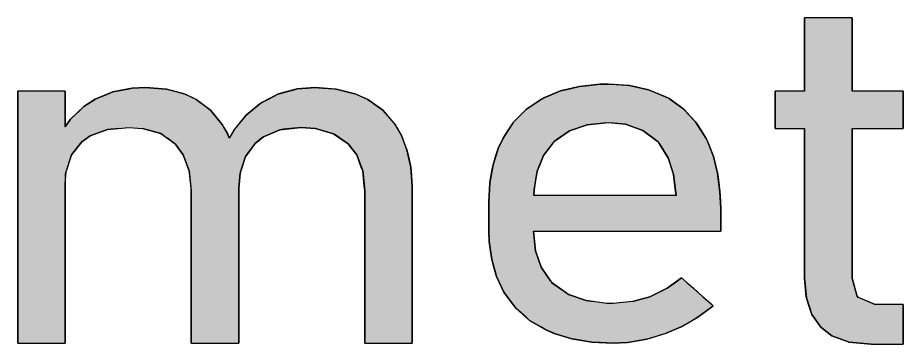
# Model space of a CAD drawing. Extents: x -2905 to 5507, y 1609 to 5809.
# Drawn here: x 5085.01 to 5112.85, y 1813.91 to 1824.19 of the extents above; entities that cross this region are included whole.
import ezdxf

# ---------------------------------------------------------------- set-up
doc = ezdxf.new("R2010")
doc.units = 0
doc.header["$MEASUREMENT"] = 0
doc.layers.get('0').update_dxf_attribs({"linetype": 'CONTINUOUS'})

# ---------------------------------------------------------------- blocks, each defined once
blk = doc.blocks.new('*U112')
at = {"color": 8, "linetype": 'Continuous'}
for p, q in [((227.601, -62.068), (227.601, -59.755)), ((229.096, -59.755), (229.096, -62.068)), ((226.684, -63.243), (226.684, -62.068)), ((230.708, -62.068), (230.708, -63.243)), ((227.601, -67.949), (227.601, -63.243)), ((229.096, -63.243), (229.096, -67.949)), ((227.659, -68.541), (227.601, -67.949)), ((229.096, -67.949), (229.257, -68.541)), ((227.663, -68.577), (227.659, -68.541)), ((227.728, -68.78), (227.663, -68.577)), ((229.257, -68.541), (229.343, -68.577)), ((229.343, -68.577), (229.822, -68.78)), ((227.829, -69.094), (227.728, -68.78)), ((230.708, -68.78), (230.708, -69.094)), ((228.112, -69.5), (227.829, -69.094)), ((230.708, -69.094), (230.708, -69.5)), ((228.462, -69.77), (228.112, -69.5)), ((230.708, -69.5), (230.708, -69.77)), ((229.004, -69.967), (228.462, -69.77)), ((230.708, -69.77), (230.708, -69.967)), ((229.693, -70.035), (229.004, -69.967)), ((230.708, -69.967), (230.708, -70.035))]:
    blk.add_line(p, q, dxfattribs=at)
at = {"color": 8, "linetype": 'Continuous', "extrusion": (0, 0, -1)}
for points in [[(-227.601, -59.755), (-229.096, -62.068), (-227.601, -62.068)], [(-227.601, -59.755), (-229.096, -59.755), (-229.096, -62.068)], [(-226.684, -62.068), (-230.708, -63.243), (-226.684, -63.243)], [(-226.684, -62.068), (-230.708, -62.068), (-230.708, -63.243)], [(-227.601, -63.243), (-229.096, -67.949), (-227.601, -67.949)], [(-227.601, -63.243), (-229.096, -63.243), (-229.096, -67.949)], [(-227.601, -67.949), (-229.257, -68.541), (-227.659, -68.541)], [(-227.601, -67.949), (-229.096, -67.949), (-229.257, -68.541)], [(-227.659, -68.541), (-229.343, -68.577), (-227.663, -68.577)], [(-227.659, -68.541), (-229.257, -68.541), (-229.343, -68.577)], [(-227.663, -68.577), (-229.822, -68.78), (-227.728, -68.78)], [(-227.663, -68.577), (-229.343, -68.577), (-229.822, -68.78)], [(-227.728, -68.78), (-230.708, -69.094), (-227.829, -69.094)], [(-227.728, -68.78), (-230.708, -68.78), (-230.708, -69.094)], [(-227.829, -69.094), (-230.708, -69.5), (-228.112, -69.5)], [(-227.829, -69.094), (-230.708, -69.094), (-230.708, -69.5)], [(-228.112, -69.5), (-230.708, -69.77), (-228.462, -69.77)], [(-228.112, -69.5), (-230.708, -69.5), (-230.708, -69.77)], [(-228.462, -69.77), (-230.708, -69.967), (-229.004, -69.967)], [(-228.462, -69.77), (-230.708, -69.77), (-230.708, -69.967)], [(-229.004, -69.967), (-230.708, -70.035), (-229.693, -70.035)], [(-229.004, -69.967), (-230.708, -69.967), (-230.708, -70.035)]]:
    blk.add_solid(points, dxfattribs=at)
blk = doc.blocks.new('*U113')
at = {"color": 8, "linetype": 'Continuous'}
for p, q in [((219.494, -62.242), (219.935, -62.057)), ((219.935, -62.057), (220.089, -62.02)), ((220.089, -62.02), (220.526, -61.916)), ((220.526, -61.916), (220.822, -61.885)), ((220.822, -61.885), (221.178, -61.848)), ((221.178, -61.848), (221.437, -61.842)), ((221.437, -61.842), (221.531, -61.848)), ((221.531, -61.848), (222.101, -61.885)), ((222.101, -61.885), (222.237, -61.916)), ((222.237, -61.916), (222.698, -62.02)), ((222.698, -62.02), (222.787, -62.057)), ((222.787, -62.057), (223.233, -62.242)), ((218.862, -62.636), (219.339, -62.316)), ((219.339, -62.316), (219.372, -62.297)), ((219.372, -62.297), (219.406, -62.279)), ((219.406, -62.279), (219.494, -62.242)), ((223.233, -62.242), (223.307, -62.279)), ((223.307, -62.279), (223.344, -62.297)), ((223.344, -62.297), (223.369, -62.316)), ((223.369, -62.316), (223.805, -62.636)), ((218.853, -62.642), (218.862, -62.636)), ((223.805, -62.636), (223.811, -62.642)), ((218.446, -63.054), (218.853, -62.642)), ((223.811, -62.642), (224.193, -63.054)), ((218.279, -63.312), (218.402, -63.122)), ((218.402, -63.122), (218.442, -63.06)), ((218.442, -63.06), (218.446, -63.054)), ((220.772, -63.122), (220.218, -63.312)), ((221.376, -63.06), (220.772, -63.122)), ((221.972, -63.109), (221.496, -63.06)), ((222.525, -63.3), (221.972, -63.109)), ((224.193, -63.054), (224.199, -63.06)), ((224.199, -63.06), (224.23, -63.109)), ((224.23, -63.109), (224.35, -63.3)), ((218.127, -63.546), (218.279, -63.312)), ((220.218, -63.312), (219.879, -63.546)), ((222.862, -63.559), (222.525, -63.3)), ((224.35, -63.3), (224.513, -63.559)), ((217.973, -63.872), (218.079, -63.646)), ((218.079, -63.646), (218.127, -63.546)), ((219.734, -63.646), (219.565, -63.872)), ((219.879, -63.546), (219.734, -63.646)), ((222.975, -63.645), (222.862, -63.559)), ((223.009, -63.671), (222.975, -63.645)), ((223.29, -64.125), (223.009, -63.671)), ((224.513, -63.559), (224.556, -63.645)), ((224.556, -63.645), (224.566, -63.671)), ((224.566, -63.671), (224.74, -64.125)), ((217.903, -64.094), (217.973, -63.872)), ((219.565, -63.872), (219.4, -64.094)), ((217.813, -64.383), (217.903, -64.094)), ((219.4, -64.094), (219.281, -64.383)), ((223.313, -64.161), (223.29, -64.125)), ((223.471, -64.647), (223.313, -64.161)), ((224.74, -64.125), (224.749, -64.161)), ((224.749, -64.161), (224.869, -64.647)), ((217.714, -64.943), (217.777, -64.586)), ((217.777, -64.586), (217.813, -64.383)), ((219.197, -64.586), (219.137, -64.943)), ((219.281, -64.383), (219.197, -64.586)), ((223.485, -64.691), (223.471, -64.647)), ((223.549, -65.226), (223.485, -64.691)), ((224.869, -64.647), (224.875, -64.691)), ((224.875, -64.691), (224.943, -65.226)), ((217.701, -65.17), (217.714, -64.943)), ((219.137, -64.943), (219.099, -65.17)), ((217.677, -65.558), (217.69, -65.349)), ((217.69, -65.349), (217.701, -65.17)), ((219.099, -65.17), (219.092, -65.349)), ((223.563, -65.349), (223.549, -65.226)), ((224.943, -65.226), (224.949, -65.349)), ((224.949, -65.349), (224.959, -65.558)), ((217.677, -65.761), (217.677, -65.558)), ((224.959, -65.558), (224.968, -65.761)), ((217.677, -66.45), (217.677, -65.761)), ((224.968, -65.761), (224.968, -66.45)), ((217.678, -66.475), (217.677, -66.45)), ((217.69, -66.795), (217.678, -66.475)), ((219.086, -66.475), (219.118, -66.795)), ((224.968, -66.45), (224.968, -66.475)), ((217.731, -67.09), (217.69, -66.795)), ((219.118, -66.795), (219.148, -67.09)), ((217.77, -67.367), (217.731, -67.09)), ((219.148, -67.09), (219.243, -67.367)), ((217.837, -67.607), (217.77, -67.367)), ((219.243, -67.367), (219.326, -67.607)), ((217.917, -67.896), (217.837, -67.607)), ((219.326, -67.607), (219.525, -67.896)), ((218.014, -68.097), (217.917, -67.896)), ((219.525, -67.896), (219.663, -68.097)), ((218.145, -68.37), (218.014, -68.097)), ((219.663, -68.097), (220.055, -68.37)), ((223.288, -68.271), (223.528, -68.097)), ((223.528, -68.097), (223.737, -67.945)), ((223.737, -67.945), (223.911, -68.097)), ((223.911, -68.097), (224.109, -68.271)), ((218.176, -68.425), (218.145, -68.37)), ((218.203, -68.462), (218.176, -68.425)), ((218.351, -68.659), (218.203, -68.462)), ((220.055, -68.37), (220.134, -68.425)), ((220.134, -68.425), (220.188, -68.462)), ((220.188, -68.462), (220.741, -68.659)), ((222.735, -68.536), (223.288, -68.271)), ((224.109, -68.271), (224.411, -68.536)), ((218.374, -68.69), (218.351, -68.659)), ((218.427, -68.76), (218.374, -68.69)), ((218.471, -68.819), (218.427, -68.76)), ((220.741, -68.659), (220.972, -68.69)), ((222.199, -68.69), (222.735, -68.536)), ((224.411, -68.536), (224.587, -68.69)), ((224.587, -68.69), (224.667, -68.76)), ((224.667, -68.76), (224.734, -68.819)), ((218.526, -68.893), (218.471, -68.819)), ((218.848, -69.182), (218.526, -68.893)), ((224.637, -68.893), (224.254, -69.182)), ((224.734, -68.819), (224.637, -68.893)), ((218.957, -69.28), (218.848, -69.182)), ((219.316, -69.489), (218.957, -69.28)), ((224.085, -69.28), (223.725, -69.489)), ((224.254, -69.182), (224.085, -69.28)), ((219.474, -69.582), (219.316, -69.489)), ((219.718, -69.686), (219.474, -69.582)), ((223.506, -69.582), (223.258, -69.686)), ((223.725, -69.489), (223.506, -69.582)), ((219.732, -69.692), (219.718, -69.686)), ((220.292, -69.865), (219.732, -69.692)), ((220.365, -69.877), (220.292, -69.865)), ((222.688, -69.865), (222.649, -69.877)), ((223.238, -69.692), (222.688, -69.865)), ((223.258, -69.686), (223.238, -69.692)), ((220.914, -69.969), (220.365, -69.877)), ((221.184, -69.982), (220.914, -69.969)), ((221.59, -70), (221.184, -69.982)), ((222.039, -69.982), (221.59, -70)), ((222.111, -69.969), (222.039, -69.982)), ((222.649, -69.877), (222.111, -69.969))]:
    blk.add_line(p, q, dxfattribs=at)
at = {"color": 8, "linetype": 'Continuous', "extrusion": (0, 0, -1)}
for points in [[(-219.935, -62.057), (-223.233, -62.242), (-219.494, -62.242)], [(-220.089, -62.02), (-222.787, -62.057), (-219.935, -62.057)], [(-219.935, -62.057), (-222.787, -62.057), (-223.233, -62.242)], [(-220.526, -61.916), (-222.698, -62.02), (-220.089, -62.02)], [(-220.089, -62.02), (-222.698, -62.02), (-222.787, -62.057)], [(-220.822, -61.885), (-222.237, -61.916), (-220.526, -61.916)], [(-220.526, -61.916), (-222.237, -61.916), (-222.698, -62.02)], [(-221.178, -61.848), (-222.101, -61.885), (-220.822, -61.885)], [(-220.822, -61.885), (-222.101, -61.885), (-222.237, -61.916)], [(-221.437, -61.842), (-221.531, -61.848), (-221.178, -61.848)], [(-221.178, -61.848), (-221.531, -61.848), (-222.101, -61.885)], [(-219.339, -62.316), (-223.805, -62.636), (-218.862, -62.636)], [(-219.372, -62.297), (-223.369, -62.316), (-219.339, -62.316)], [(-219.339, -62.316), (-223.369, -62.316), (-223.805, -62.636)], [(-219.406, -62.279), (-223.344, -62.297), (-219.372, -62.297)], [(-219.372, -62.297), (-223.344, -62.297), (-223.369, -62.316)], [(-219.494, -62.242), (-223.307, -62.279), (-219.406, -62.279)], [(-219.406, -62.279), (-223.307, -62.279), (-223.344, -62.297)], [(-219.494, -62.242), (-223.233, -62.242), (-223.307, -62.279)], [(-218.862, -62.636), (-223.811, -62.642), (-218.853, -62.642)], [(-218.862, -62.636), (-223.805, -62.636), (-223.811, -62.642)], [(-218.853, -62.642), (-224.193, -63.054), (-218.446, -63.054)], [(-218.853, -62.642), (-223.811, -62.642), (-224.193, -63.054)], [(-218.402, -63.122), (-220.218, -63.312), (-218.279, -63.312)], [(-218.442, -63.06), (-220.772, -63.122), (-218.402, -63.122)], [(-218.402, -63.122), (-220.772, -63.122), (-220.218, -63.312)], [(-218.446, -63.054), (-221.376, -63.06), (-218.442, -63.06)], [(-218.442, -63.06), (-221.376, -63.06), (-220.772, -63.122)], [(-218.446, -63.054), (-221.437, -63.054), (-221.376, -63.06)], [(-221.437, -63.054), (-224.199, -63.06), (-221.496, -63.06)], [(-221.437, -63.054), (-224.193, -63.054), (-224.199, -63.06)], [(-221.496, -63.06), (-224.23, -63.109), (-221.972, -63.109)], [(-221.496, -63.06), (-224.199, -63.06), (-224.23, -63.109)], [(-221.972, -63.109), (-224.35, -63.3), (-222.525, -63.3)], [(-221.972, -63.109), (-224.23, -63.109), (-224.35, -63.3)], [(-218.279, -63.312), (-219.879, -63.546), (-218.127, -63.546)], [(-218.279, -63.312), (-220.218, -63.312), (-219.879, -63.546)], [(-222.525, -63.3), (-224.513, -63.559), (-222.862, -63.559)], [(-222.525, -63.3), (-224.35, -63.3), (-224.513, -63.559)], [(-218.079, -63.646), (-219.565, -63.872), (-217.973, -63.872)], [(-218.127, -63.546), (-219.734, -63.646), (-218.079, -63.646)], [(-218.079, -63.646), (-219.734, -63.646), (-219.565, -63.872)], [(-218.127, -63.546), (-219.879, -63.546), (-219.734, -63.646)], [(-222.862, -63.559), (-224.556, -63.645), (-222.975, -63.645)], [(-222.862, -63.559), (-224.513, -63.559), (-224.556, -63.645)], [(-222.975, -63.645), (-224.566, -63.671), (-223.009, -63.671)], [(-222.975, -63.645), (-224.556, -63.645), (-224.566, -63.671)], [(-223.009, -63.671), (-224.74, -64.125), (-223.29, -64.125)], [(-223.009, -63.671), (-224.566, -63.671), (-224.74, -64.125)], [(-217.973, -63.872), (-219.4, -64.094), (-217.903, -64.094)], [(-217.973, -63.872), (-219.565, -63.872), (-219.4, -64.094)], [(-217.903, -64.094), (-219.281, -64.383), (-217.813, -64.383)], [(-217.903, -64.094), (-219.4, -64.094), (-219.281, -64.383)], [(-223.29, -64.125), (-224.749, -64.161), (-223.313, -64.161)], [(-223.29, -64.125), (-224.74, -64.125), (-224.749, -64.161)], [(-223.313, -64.161), (-224.869, -64.647), (-223.471, -64.647)], [(-223.313, -64.161), (-224.749, -64.161), (-224.869, -64.647)], [(-217.777, -64.586), (-219.137, -64.943), (-217.714, -64.943)], [(-217.813, -64.383), (-219.197, -64.586), (-217.777, -64.586)], [(-217.777, -64.586), (-219.197, -64.586), (-219.137, -64.943)], [(-217.813, -64.383), (-219.281, -64.383), (-219.197, -64.586)], [(-223.471, -64.647), (-224.875, -64.691), (-223.485, -64.691)], [(-223.471, -64.647), (-224.869, -64.647), (-224.875, -64.691)], [(-223.485, -64.691), (-224.943, -65.226), (-223.549, -65.226)], [(-223.485, -64.691), (-224.875, -64.691), (-224.943, -65.226)], [(-217.714, -64.943), (-219.099, -65.17), (-217.701, -65.17)], [(-217.714, -64.943), (-219.137, -64.943), (-219.099, -65.17)], [(-217.69, -65.349), (-224.959, -65.558), (-217.677, -65.558)], [(-217.701, -65.17), (-219.092, -65.349), (-217.69, -65.349)], [(-217.69, -65.349), (-224.949, -65.349), (-224.959, -65.558)], [(-217.701, -65.17), (-219.099, -65.17), (-219.092, -65.349)], [(-223.549, -65.226), (-224.949, -65.349), (-223.563, -65.349)], [(-223.549, -65.226), (-224.943, -65.226), (-224.949, -65.349)], [(-217.677, -65.558), (-224.968, -65.761), (-217.677, -65.761)], [(-217.677, -65.558), (-224.959, -65.558), (-224.968, -65.761)], [(-217.677, -65.761), (-224.968, -66.45), (-217.677, -66.45)], [(-217.677, -65.761), (-224.968, -65.761), (-224.968, -66.45)], [(-217.677, -66.45), (-224.968, -66.475), (-217.678, -66.475)], [(-217.677, -66.45), (-224.968, -66.45), (-224.968, -66.475)], [(-217.678, -66.475), (-219.118, -66.795), (-217.69, -66.795)], [(-217.678, -66.475), (-219.086, -66.475), (-219.118, -66.795)], [(-217.69, -66.795), (-219.148, -67.09), (-217.731, -67.09)], [(-217.69, -66.795), (-219.118, -66.795), (-219.148, -67.09)], [(-217.731, -67.09), (-219.243, -67.367), (-217.77, -67.367)], [(-217.731, -67.09), (-219.148, -67.09), (-219.243, -67.367)], [(-217.77, -67.367), (-219.326, -67.607), (-217.837, -67.607)], [(-217.77, -67.367), (-219.243, -67.367), (-219.326, -67.607)], [(-217.837, -67.607), (-219.525, -67.896), (-217.917, -67.896)], [(-217.837, -67.607), (-219.326, -67.607), (-219.525, -67.896)], [(-217.917, -67.896), (-219.663, -68.097), (-218.014, -68.097)], [(-217.917, -67.896), (-219.525, -67.896), (-219.663, -68.097)], [(-218.014, -68.097), (-220.055, -68.37), (-218.145, -68.37)], [(-218.014, -68.097), (-219.663, -68.097), (-220.055, -68.37)], [(-223.528, -68.097), (-224.109, -68.271), (-223.288, -68.271)], [(-223.737, -67.945), (-223.911, -68.097), (-223.528, -68.097)], [(-223.528, -68.097), (-223.911, -68.097), (-224.109, -68.271)], [(-218.145, -68.37), (-220.134, -68.425), (-218.176, -68.425)], [(-218.145, -68.37), (-220.055, -68.37), (-220.134, -68.425)], [(-218.176, -68.425), (-220.188, -68.462), (-218.203, -68.462)], [(-218.176, -68.425), (-220.134, -68.425), (-220.188, -68.462)], [(-218.203, -68.462), (-220.741, -68.659), (-218.351, -68.659)], [(-218.203, -68.462), (-220.188, -68.462), (-220.741, -68.659)], [(-223.288, -68.271), (-224.411, -68.536), (-222.735, -68.536)], [(-223.288, -68.271), (-224.109, -68.271), (-224.411, -68.536)], [(-218.351, -68.659), (-220.972, -68.69), (-218.374, -68.69)], [(-218.351, -68.659), (-220.741, -68.659), (-220.972, -68.69)], [(-218.374, -68.69), (-221.501, -68.76), (-218.427, -68.76)], [(-218.374, -68.69), (-220.972, -68.69), (-221.501, -68.76)], [(-218.427, -68.76), (-224.734, -68.819), (-218.471, -68.819)], [(-218.427, -68.76), (-224.667, -68.76), (-224.734, -68.819)], [(-222.199, -68.69), (-224.667, -68.76), (-221.501, -68.76)], [(-222.735, -68.536), (-224.587, -68.69), (-222.199, -68.69)], [(-222.199, -68.69), (-224.587, -68.69), (-224.667, -68.76)], [(-222.735, -68.536), (-224.411, -68.536), (-224.587, -68.69)], [(-218.471, -68.819), (-224.637, -68.893), (-218.526, -68.893)], [(-218.471, -68.819), (-224.734, -68.819), (-224.637, -68.893)], [(-218.526, -68.893), (-224.254, -69.182), (-218.848, -69.182)], [(-218.526, -68.893), (-224.637, -68.893), (-224.254, -69.182)], [(-218.848, -69.182), (-224.085, -69.28), (-218.957, -69.28)], [(-218.848, -69.182), (-224.254, -69.182), (-224.085, -69.28)], [(-218.957, -69.28), (-223.725, -69.489), (-219.316, -69.489)], [(-218.957, -69.28), (-224.085, -69.28), (-223.725, -69.489)], [(-219.316, -69.489), (-223.506, -69.582), (-219.474, -69.582)], [(-219.316, -69.489), (-223.725, -69.489), (-223.506, -69.582)], [(-219.474, -69.582), (-223.258, -69.686), (-219.718, -69.686)], [(-219.474, -69.582), (-223.506, -69.582), (-223.258, -69.686)], [(-219.718, -69.686), (-223.238, -69.692), (-219.732, -69.692)], [(-219.718, -69.686), (-223.258, -69.686), (-223.238, -69.692)], [(-219.732, -69.692), (-222.688, -69.865), (-220.292, -69.865)], [(-219.732, -69.692), (-223.238, -69.692), (-222.688, -69.865)], [(-220.292, -69.865), (-222.649, -69.877), (-220.365, -69.877)], [(-220.292, -69.865), (-222.688, -69.865), (-222.649, -69.877)], [(-220.365, -69.877), (-222.111, -69.969), (-220.914, -69.969)], [(-220.365, -69.877), (-222.649, -69.877), (-222.111, -69.969)], [(-220.914, -69.969), (-222.039, -69.982), (-221.184, -69.982)], [(-220.914, -69.969), (-222.111, -69.969), (-222.039, -69.982)], [(-221.184, -69.982), (-222.039, -69.982), (-221.59, -70)]]:
    blk.add_solid(points, dxfattribs=at)
blk = doc.blocks.new('*U114')
at = {"color": 8, "linetype": 'Continuous'}
for p, q in [((202.869, -63.188), (202.869, -62.068)), ((204.364, -62.068), (204.364, -63.188)), ((205.859, -62.092), (206.316, -62)), ((206.316, -62), (206.468, -61.969)), ((206.468, -61.969), (206.886, -61.951)), ((206.886, -61.951), (207.133, -61.969)), ((207.133, -61.969), (207.545, -62)), ((207.545, -62), (207.882, -62.092)), ((211.092, -62.148), (211.632, -62)), ((211.632, -62), (211.654, -61.994)), ((211.654, -61.994), (211.974, -61.969)), ((211.974, -61.969), (212.214, -61.951)), ((212.214, -61.951), (212.463, -61.969)), ((212.463, -61.969), (212.796, -61.994)), ((212.796, -61.994), (212.879, -62)), ((212.879, -62), (213.469, -62.148)), ((204.942, -62.554), (205.296, -62.326)), ((205.296, -62.326), (205.305, -62.32)), ((205.305, -62.32), (205.694, -62.16)), ((205.694, -62.16), (205.859, -62.092)), ((207.882, -62.092), (208.129, -62.16)), ((208.129, -62.16), (208.467, -62.32)), ((208.467, -62.32), (208.48, -62.326)), ((208.48, -62.326), (208.781, -62.554)), ((210.541, -62.425), (210.733, -62.326)), ((210.733, -62.326), (211.07, -62.154)), ((211.07, -62.154), (211.092, -62.148)), ((213.469, -62.148), (213.483, -62.154)), ((213.483, -62.154), (213.875, -62.326)), ((213.875, -62.326), (214.011, -62.425)), ((204.82, -62.671), (204.942, -62.554)), ((208.781, -62.554), (208.935, -62.671)), ((210.24, -62.665), (210.485, -62.462)), ((210.485, -62.462), (210.541, -62.425)), ((214.011, -62.425), (214.062, -62.462)), ((214.062, -62.462), (214.343, -62.665)), ((204.53, -62.948), (204.82, -62.671)), ((208.935, -62.671), (209.159, -62.948)), ((209.827, -63.095), (210.055, -62.818)), ((210.055, -62.818), (210.24, -62.665)), ((214.343, -62.665), (214.479, -62.818)), ((214.479, -62.818), (214.724, -63.095)), ((202.869, -63.206), (202.869, -63.188)), ((204.364, -63.188), (204.411, -63.12)), ((204.411, -63.12), (204.53, -62.948)), ((209.159, -62.948), (209.298, -63.12)), ((209.298, -63.12), (209.336, -63.188)), ((209.336, -63.188), (209.347, -63.206)), ((209.736, -63.206), (209.827, -63.095)), ((214.724, -63.095), (214.789, -63.206)), ((202.869, -63.237), (202.869, -63.206)), ((202.869, -63.274), (202.869, -63.237)), ((202.869, -63.477), (202.869, -63.274)), ((205.687, -63.274), (205.145, -63.477)), ((206.052, -63.237), (205.687, -63.274)), ((207.366, -63.403), (206.794, -63.237)), ((207.409, -63.434), (207.366, -63.403)), ((207.504, -63.501), (207.409, -63.434)), ((209.347, -63.206), (209.364, -63.237)), ((209.364, -63.237), (209.459, -63.403)), ((209.459, -63.403), (209.476, -63.434)), ((209.476, -63.434), (209.501, -63.501)), ((209.548, -63.501), (209.678, -63.28)), ((209.678, -63.28), (209.686, -63.267)), ((209.686, -63.267), (209.736, -63.206)), ((211.113, -63.28), (210.59, -63.501)), ((211.223, -63.267), (211.113, -63.28)), ((211.771, -63.206), (211.223, -63.267)), ((212.227, -63.237), (211.771, -63.206)), ((212.799, -63.409), (212.227, -63.237)), ((212.834, -63.434), (212.799, -63.409)), ((213.254, -63.723), (212.834, -63.434)), ((214.789, -63.206), (214.807, -63.237)), ((214.807, -63.237), (214.907, -63.409)), ((214.907, -63.409), (214.921, -63.434)), ((214.921, -63.434), (215.032, -63.723)), ((202.869, -63.661), (202.869, -63.477)), ((202.869, -64.073), (202.869, -63.661)), ((204.887, -63.661), (204.561, -64.073)), ((205.145, -63.477), (204.887, -63.661)), ((207.573, -63.55), (207.504, -63.501)), ((207.798, -63.71), (207.573, -63.55)), ((207.815, -63.723), (207.798, -63.71)), ((208.074, -64.073), (207.815, -63.723)), ((210.323, -63.723), (210.066, -64.073)), ((210.332, -63.71), (210.323, -63.723)), ((210.529, -63.55), (210.332, -63.71)), ((210.59, -63.501), (210.529, -63.55)), ((213.401, -63.913), (213.254, -63.723)), ((215.032, -63.723), (215.106, -63.913)), ((213.525, -64.073), (213.401, -63.913)), ((215.106, -63.913), (215.14, -64.073)), ((202.869, -64.678), (202.869, -64.073)), ((204.561, -64.073), (204.364, -64.678)), ((208.092, -64.123), (208.074, -64.073)), ((208.258, -64.578), (208.092, -64.123)), ((210.03, -64.123), (209.88, -64.578)), ((210.066, -64.073), (210.03, -64.123)), ((213.669, -64.455), (213.525, -64.073)), ((215.14, -64.073), (215.223, -64.455)), ((208.266, -64.646), (208.258, -64.578)), ((209.88, -64.578), (209.858, -64.646)), ((213.715, -64.578), (213.669, -64.455)), ((213.763, -65.052), (213.715, -64.578)), ((215.223, -64.455), (215.233, -64.578)), ((215.233, -64.578), (215.272, -65.052)), ((202.869, -69.998), (202.869, -64.678)), ((204.364, -64.678), (204.364, -69.998)), ((208.318, -65.125), (208.266, -64.646)), ((209.858, -64.646), (209.815, -65.125)), ((208.325, -65.181), (208.318, -65.125)), ((209.815, -65.125), (209.821, -65.181)), ((213.777, -65.193), (213.763, -65.052)), ((215.272, -65.052), (215.272, -65.193)), ((208.326, -65.193), (208.325, -65.181)), ((208.326, -69.998), (208.326, -65.193)), ((209.821, -65.181), (209.821, -65.193)), ((209.821, -65.193), (209.821, -69.998)), ((213.777, -69.998), (213.777, -65.193)), ((215.272, -65.193), (215.272, -69.998))]:
    blk.add_line(p, q, dxfattribs=at)
at = {"color": 8, "linetype": 'Continuous', "extrusion": (0, 0, -1)}
for points in [[(-202.869, -62.068), (-204.364, -63.188), (-202.869, -63.188)], [(-202.869, -62.068), (-204.364, -62.068), (-204.364, -63.188)], [(-206.316, -62), (-207.882, -62.092), (-205.859, -62.092)], [(-206.468, -61.969), (-207.545, -62), (-206.316, -62)], [(-206.316, -62), (-207.545, -62), (-207.882, -62.092)], [(-206.886, -61.951), (-207.133, -61.969), (-206.468, -61.969)], [(-206.468, -61.969), (-207.133, -61.969), (-207.545, -62)], [(-211.632, -62), (-213.469, -62.148), (-211.092, -62.148)], [(-211.654, -61.994), (-212.879, -62), (-211.632, -62)], [(-211.632, -62), (-212.879, -62), (-213.469, -62.148)], [(-211.974, -61.969), (-212.796, -61.994), (-211.654, -61.994)], [(-211.654, -61.994), (-212.796, -61.994), (-212.879, -62)], [(-212.214, -61.951), (-212.463, -61.969), (-211.974, -61.969)], [(-211.974, -61.969), (-212.463, -61.969), (-212.796, -61.994)], [(-205.296, -62.326), (-208.781, -62.554), (-204.942, -62.554)], [(-205.305, -62.32), (-208.48, -62.326), (-205.296, -62.326)], [(-205.296, -62.326), (-208.48, -62.326), (-208.781, -62.554)], [(-205.694, -62.16), (-208.467, -62.32), (-205.305, -62.32)], [(-205.305, -62.32), (-208.467, -62.32), (-208.48, -62.326)], [(-205.859, -62.092), (-208.129, -62.16), (-205.694, -62.16)], [(-205.694, -62.16), (-208.129, -62.16), (-208.467, -62.32)], [(-205.859, -62.092), (-207.882, -62.092), (-208.129, -62.16)], [(-210.733, -62.326), (-214.011, -62.425), (-210.541, -62.425)], [(-211.07, -62.154), (-213.875, -62.326), (-210.733, -62.326)], [(-210.733, -62.326), (-213.875, -62.326), (-214.011, -62.425)], [(-211.092, -62.148), (-213.483, -62.154), (-211.07, -62.154)], [(-211.07, -62.154), (-213.483, -62.154), (-213.875, -62.326)], [(-211.092, -62.148), (-213.469, -62.148), (-213.483, -62.154)], [(-204.942, -62.554), (-208.935, -62.671), (-204.82, -62.671)], [(-204.942, -62.554), (-208.781, -62.554), (-208.935, -62.671)], [(-210.485, -62.462), (-214.343, -62.665), (-210.24, -62.665)], [(-210.541, -62.425), (-214.062, -62.462), (-210.485, -62.462)], [(-210.485, -62.462), (-214.062, -62.462), (-214.343, -62.665)], [(-210.541, -62.425), (-214.011, -62.425), (-214.062, -62.462)], [(-204.82, -62.671), (-209.159, -62.948), (-204.53, -62.948)], [(-204.82, -62.671), (-208.935, -62.671), (-209.159, -62.948)], [(-210.055, -62.818), (-214.724, -63.095), (-209.827, -63.095)], [(-210.24, -62.665), (-214.479, -62.818), (-210.055, -62.818)], [(-210.055, -62.818), (-214.479, -62.818), (-214.724, -63.095)], [(-210.24, -62.665), (-214.343, -62.665), (-214.479, -62.818)], [(-202.869, -63.188), (-209.347, -63.206), (-202.869, -63.206)], [(-202.869, -63.188), (-209.336, -63.188), (-209.347, -63.206)], [(-204.411, -63.12), (-209.336, -63.188), (-204.364, -63.188)], [(-204.53, -62.948), (-209.298, -63.12), (-204.411, -63.12)], [(-204.411, -63.12), (-209.298, -63.12), (-209.336, -63.188)], [(-204.53, -62.948), (-209.159, -62.948), (-209.298, -63.12)], [(-209.827, -63.095), (-214.789, -63.206), (-209.736, -63.206)], [(-209.827, -63.095), (-214.724, -63.095), (-214.789, -63.206)], [(-202.869, -63.206), (-206.052, -63.237), (-202.869, -63.237)], [(-202.869, -63.206), (-206.357, -63.206), (-206.052, -63.237)], [(-202.869, -63.237), (-205.687, -63.274), (-202.869, -63.274)], [(-202.869, -63.237), (-206.052, -63.237), (-205.687, -63.274)], [(-202.869, -63.274), (-205.145, -63.477), (-202.869, -63.477)], [(-202.869, -63.274), (-205.687, -63.274), (-205.145, -63.477)], [(-206.357, -63.206), (-209.364, -63.237), (-206.794, -63.237)], [(-206.357, -63.206), (-209.347, -63.206), (-209.364, -63.237)], [(-206.794, -63.237), (-209.459, -63.403), (-207.366, -63.403)], [(-206.794, -63.237), (-209.364, -63.237), (-209.459, -63.403)], [(-207.366, -63.403), (-209.476, -63.434), (-207.409, -63.434)], [(-207.366, -63.403), (-209.459, -63.403), (-209.476, -63.434)], [(-207.409, -63.434), (-209.501, -63.501), (-207.504, -63.501)], [(-207.409, -63.434), (-209.476, -63.434), (-209.501, -63.501)], [(-209.678, -63.28), (-210.59, -63.501), (-209.548, -63.501)], [(-209.686, -63.267), (-211.113, -63.28), (-209.678, -63.28)], [(-209.678, -63.28), (-211.113, -63.28), (-210.59, -63.501)], [(-209.736, -63.206), (-211.223, -63.267), (-209.686, -63.267)], [(-209.686, -63.267), (-211.223, -63.267), (-211.113, -63.28)], [(-209.736, -63.206), (-211.771, -63.206), (-211.223, -63.267)], [(-211.771, -63.206), (-214.807, -63.237), (-212.227, -63.237)], [(-211.771, -63.206), (-214.789, -63.206), (-214.807, -63.237)], [(-212.227, -63.237), (-214.907, -63.409), (-212.799, -63.409)], [(-212.227, -63.237), (-214.807, -63.237), (-214.907, -63.409)], [(-212.799, -63.409), (-214.921, -63.434), (-212.834, -63.434)], [(-212.799, -63.409), (-214.907, -63.409), (-214.921, -63.434)], [(-212.834, -63.434), (-215.032, -63.723), (-213.254, -63.723)], [(-212.834, -63.434), (-214.921, -63.434), (-215.032, -63.723)], [(-202.869, -63.477), (-204.887, -63.661), (-202.869, -63.661)], [(-202.869, -63.477), (-205.145, -63.477), (-204.887, -63.661)], [(-202.869, -63.661), (-204.561, -64.073), (-202.869, -64.073)], [(-202.869, -63.661), (-204.887, -63.661), (-204.561, -64.073)], [(-207.504, -63.501), (-209.519, -63.55), (-207.573, -63.55)], [(-207.504, -63.501), (-209.501, -63.501), (-209.519, -63.55)], [(-207.573, -63.55), (-210.332, -63.71), (-207.798, -63.71)], [(-207.573, -63.55), (-210.529, -63.55), (-210.332, -63.71)], [(-207.798, -63.71), (-210.323, -63.723), (-207.815, -63.723)], [(-207.798, -63.71), (-210.332, -63.71), (-210.323, -63.723)], [(-207.815, -63.723), (-210.066, -64.073), (-208.074, -64.073)], [(-207.815, -63.723), (-210.323, -63.723), (-210.066, -64.073)], [(-209.548, -63.501), (-210.529, -63.55), (-209.519, -63.55)], [(-209.548, -63.501), (-210.59, -63.501), (-210.529, -63.55)], [(-213.254, -63.723), (-215.106, -63.913), (-213.401, -63.913)], [(-213.254, -63.723), (-215.032, -63.723), (-215.106, -63.913)], [(-213.401, -63.913), (-215.14, -64.073), (-213.525, -64.073)], [(-213.401, -63.913), (-215.106, -63.913), (-215.14, -64.073)], [(-202.869, -64.073), (-204.364, -64.678), (-202.869, -64.678)], [(-202.869, -64.073), (-204.561, -64.073), (-204.364, -64.678)], [(-208.074, -64.073), (-210.03, -64.123), (-208.092, -64.123)], [(-208.074, -64.073), (-210.066, -64.073), (-210.03, -64.123)], [(-208.092, -64.123), (-209.88, -64.578), (-208.258, -64.578)], [(-208.092, -64.123), (-210.03, -64.123), (-209.88, -64.578)], [(-213.525, -64.073), (-215.223, -64.455), (-213.669, -64.455)], [(-213.525, -64.073), (-215.14, -64.073), (-215.223, -64.455)], [(-208.258, -64.578), (-209.858, -64.646), (-208.266, -64.646)], [(-208.258, -64.578), (-209.88, -64.578), (-209.858, -64.646)], [(-213.669, -64.455), (-215.233, -64.578), (-213.715, -64.578)], [(-213.669, -64.455), (-215.223, -64.455), (-215.233, -64.578)], [(-213.715, -64.578), (-215.272, -65.052), (-213.763, -65.052)], [(-213.715, -64.578), (-215.233, -64.578), (-215.272, -65.052)], [(-202.869, -64.678), (-204.364, -69.998), (-202.869, -69.998)], [(-202.869, -64.678), (-204.364, -64.678), (-204.364, -69.998)], [(-208.266, -64.646), (-209.815, -65.125), (-208.318, -65.125)], [(-208.266, -64.646), (-209.858, -64.646), (-209.815, -65.125)], [(-208.318, -65.125), (-209.821, -65.181), (-208.325, -65.181)], [(-208.318, -65.125), (-209.815, -65.125), (-209.821, -65.181)], [(-213.763, -65.052), (-215.272, -65.193), (-213.777, -65.193)], [(-213.763, -65.052), (-215.272, -65.052), (-215.272, -65.193)], [(-208.325, -65.181), (-209.821, -65.193), (-208.326, -65.193)], [(-208.325, -65.181), (-209.821, -65.181), (-209.821, -65.193)], [(-208.326, -65.193), (-209.821, -69.998), (-208.326, -69.998)], [(-208.326, -65.193), (-209.821, -65.193), (-209.821, -69.998)], [(-213.777, -65.193), (-215.272, -69.998), (-213.777, -69.998)], [(-213.777, -65.193), (-215.272, -65.193), (-215.272, -69.998)]]:
    blk.add_solid(points, dxfattribs=at)
blk = doc.blocks.new('A$CC24343B6')
at = {"color": 8}
for points in [[(229.096, -63.243), (230.708, -63.243), (230.708, -62.068), (229.096, -62.068), (229.096, -59.755), (227.601, -59.755), (227.601, -62.068), (226.684, -62.068), (226.684, -63.243), (227.601, -63.243), (227.601, -67.949), (227.663, -68.577), (227.829, -69.094), (228.112, -69.5), (228.462, -69.77), (229.004, -69.967), (229.693, -70.035), (230.708, -70.035), (230.708, -68.78), (229.865, -68.78), (229.822, -68.78), (229.299, -68.558), (229.244, -68.491), (229.096, -67.949)], [(204.887, -63.661), (205.145, -63.477), (205.687, -63.274), (206.357, -63.206), (206.794, -63.237), (207.366, -63.403), (207.815, -63.723), (208.074, -64.073), (208.258, -64.578), (208.326, -65.193), (208.326, -69.998), (209.821, -69.998), (209.821, -65.181), (209.815, -65.125), (209.858, -64.646), (210.03, -64.123), (210.332, -63.71), (210.59, -63.501), (211.113, -63.28), (211.771, -63.206), (212.227, -63.237), (212.799, -63.409), (213.254, -63.723), (213.525, -64.073), (213.715, -64.578), (213.777, -65.193), (213.777, -69.998), (215.272, -69.998), (215.272, -65.181), (215.272, -65.052), (215.223, -64.455), (215.106, -63.913), (214.921, -63.434), (214.724, -63.095), (214.343, -62.665), (213.875, -62.326), (213.469, -62.148), (212.879, -62), (212.214, -61.951), (211.654, -61.994), (211.07, -62.154), (210.541, -62.425), (210.485, -62.462), (210.055, -62.818), (209.686, -63.267), (209.519, -63.55), (209.476, -63.434), (209.298, -63.12), (208.935, -62.671), (208.48, -62.326), (208.129, -62.16), (207.545, -62), (206.886, -61.951), (206.468, -61.969), (205.859, -62.092), (205.305, -62.32), (204.942, -62.554), (204.53, -62.948), (204.364, -63.188), (204.364, -62.068), (202.869, -62.068), (202.869, -69.998), (204.364, -69.998), (204.364, -64.978), (204.388, -64.603), (204.561, -64.073)], [(219.086, -66.475), (224.968, -66.475), (224.968, -65.761), (224.943, -65.226), (224.869, -64.647), (224.74, -64.125), (224.556, -63.645), (224.513, -63.559), (224.199, -63.06), (223.805, -62.636), (223.344, -62.297), (223.233, -62.242), (222.698, -62.02), (222.101, -61.885), (221.437, -61.842), (221.178, -61.848), (220.526, -61.916), (219.935, -62.057), (219.406, -62.279), (219.339, -62.316), (218.853, -62.642), (218.446, -63.054), (218.127, -63.546), (217.973, -63.872), (217.813, -64.383), (217.714, -64.943), (217.677, -65.558), (217.677, -66.45), (217.69, -66.795), (217.77, -67.367), (217.917, -67.896), (218.145, -68.37), (218.176, -68.425), (218.526, -68.893), (218.957, -69.28), (219.474, -69.582), (219.732, -69.692), (220.292, -69.865), (220.914, -69.969), (221.59, -70), (222.039, -69.982), (222.649, -69.877), (223.258, -69.686), (223.725, -69.489), (224.254, -69.182), (224.734, -68.819), (223.737, -67.945), (223.288, -68.271), (222.735, -68.536), (222.199, -68.69), (221.59, -68.751), (221.387, -68.745), (220.741, -68.659), (220.188, -68.462), (219.745, -68.154), (219.622, -68.037), (219.326, -67.607), (219.148, -67.09)], [(219.092, -65.349), (219.099, -65.17), (219.197, -64.586), (219.4, -64.094), (219.708, -63.682), (219.763, -63.626), (220.218, -63.312), (220.772, -63.122), (221.437, -63.054), (221.972, -63.109), (222.525, -63.3), (222.975, -63.645), (223.042, -63.725), (223.313, -64.161), (223.485, -64.691), (223.563, -65.349)]]:
    blk.add_lwpolyline(points, close=True, dxfattribs=at)
at = {"color": 8, "linetype": 'Continuous'}
for name in ['*U112', '*U114', '*U113']:
    blk.add_blockref(name, (0, 0), dxfattribs=at)

msp = doc.modelspace()

# ---------------------------------------------------------------- block references
msp.add_blockref('A$CC24343B6', (4882.139, 1883.942))

doc.saveas('drawing.dxf')
